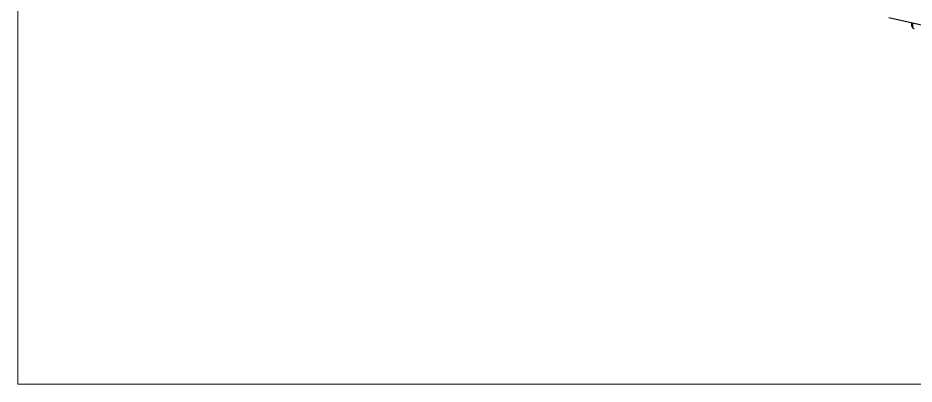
# Model space of a CAD drawing. Header units: millimetres. Extents: x 974 to 5700, y -47 to 3256.
# Drawn here: x 974 to 2356, y -47 to 517 of the extents above; entities that cross this region are included whole.
import ezdxf

# ---------------------------------------------------------------- set-up
doc = ezdxf.new("R2010")
doc.units = ezdxf.units.MM
doc.header["$MEASUREMENT"] = 0
doc.layers.add('Domyślny', color=7, linetype='Continuous', true_color=0x000000)
doc.layers.add('Utwórz2D linie widoczne', color=7, linetype='Continuous', true_color=0x000000)

msp = doc.modelspace()

# ---------------------------------------------------------------- linework, layer by layer
at = {"layer": 'Domyślny', "color": 18, "lineweight": 15, "true_color": 0x000000}
for p, q in [((973.5, -46.6), (973.5, 3255.6)), ((5695.7, -46.6), (973.5, -46.6))]:
    msp.add_line(p, q, dxfattribs=at)
at = {"layer": 'Utwórz2D linie widoczne'}
for p, q in [((2603.5, 454.1), (2317, 517.4)), ((2352.7, 504.6), (2352.7, 509.5)), ((2352.7, 504.6), (2352.8, 504.4)), ((2353.5, 504.4), (2352.7, 504.6)), ((2352.8, 504.4), (2352.8, 504.3)), ((2352.8, 504.3), (2352.9, 504.2)), ((2352.9, 504.2), (2352.9, 504)), ((2352.9, 504), (2353, 503.9)), ((2353, 503.9), (2353.1, 503.8)), ((2353.1, 503.8), (2353.1, 503.7)), ((2353.1, 503.7), (2353.2, 503.5)), ((2353.2, 503.5), (2353.3, 503.4)), ((2353.3, 503.4), (2353.4, 503.3)), ((2353.4, 509.4), (2353.5, 503.4)), ((2353.4, 503.3), (2353.4, 503.2)), ((2353.4, 503.2), (2353.5, 503.1)), ((2353.5, 503.3), (2353.5, 503.4)), ((2353.5, 503.2), (2353.5, 503.3)), ((2353.6, 503.1), (2353.5, 503.2)), ((2353.5, 503.1), (2353.6, 503)), ((2353.6, 502.9), (2353.6, 503.1)), ((2353.6, 503), (2353.7, 502.8)), ((2353.7, 502.8), (2353.6, 502.9)), ((2353.7, 502.7), (2353.7, 502.8)), ((2353.8, 502.6), (2353.7, 502.7)), ((2353.9, 502.5), (2353.8, 502.6)), ((2353.9, 502.4), (2353.9, 502.5)), ((2354, 502.2), (2353.9, 502.4)), ((2354.1, 502.1), (2354, 502.2)), ((2354.1, 502), (2354.1, 502.1)), ((2354.2, 501.9), (2354.1, 502)), ((2354.3, 501.8), (2354.2, 501.9)), ((2354.4, 501.7), (2354.3, 501.8)), ((2354.5, 501.6), (2354.4, 501.7)), ((2354.6, 501.5), (2354.5, 501.6)), ((2354.7, 501.5), (2354.6, 501.5)), ((2354.8, 501.4), (2354.7, 501.5)), ((2354.9, 501.3), (2354.8, 501.4)), ((2355, 501.2), (2354.9, 501.3)), ((2355.1, 501.1), (2355, 501.2)), ((2355.2, 501.1), (2355.1, 501.1)), ((2355.3, 501), (2355.2, 501.1)), ((2355.4, 501), (2355.3, 501)), ((2355.5, 500.9), (2355.4, 501)), ((2355.7, 500.8), (2355.5, 500.9)), ((2355.8, 500.8), (2355.7, 500.8)), ((2355.9, 500.8), (2355.8, 500.8))]:
    msp.add_line(p, q, dxfattribs=at)

doc.saveas('drawing.dxf')
